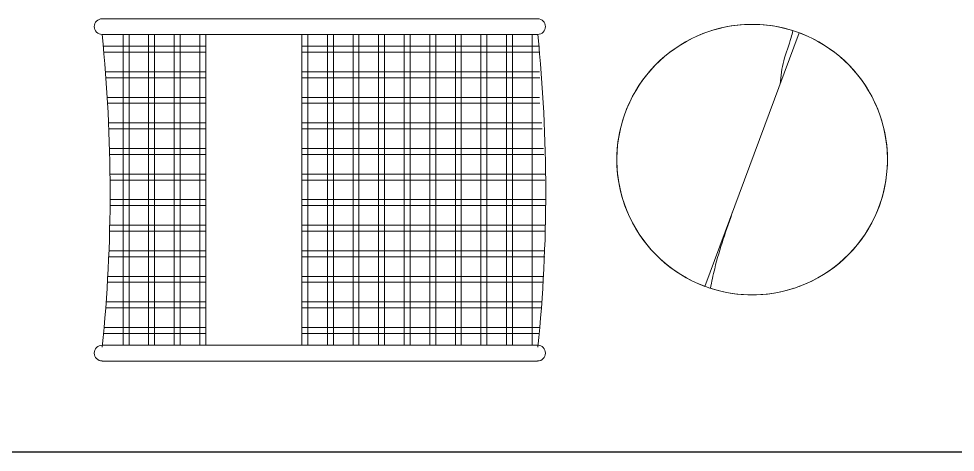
# Model space of a CAD drawing. Header units: centimetres. Extents: x -20963 to 233486, y -95276 to 159172.
# Drawn here: x 106584.2 to 106757.2, y 31818.4 to 31898.5 of the extents above; entities that cross this region are included whole.
import ezdxf

# ---------------------------------------------------------------- set-up
doc = ezdxf.new("R2010")
doc.units = ezdxf.units.CM
doc.header["$LTSCALE"] = 10
doc.header["$MEASUREMENT"] = 0
doc.linetypes.add('DASHDOT2', pattern=[0.5, 0.25, -0.125, 0, -0.125])
for name, color, linetype in [('006 plans$0$$0$A-ELV-20', 11, 'Continuous'), ('A-MA-DEMISE LINE', 10, 'DASHDOT2'), ('LP-DIMENSION_INT_100', 51, 'Continuous')]:
    doc.layers.add(name, color=color, linetype=linetype)
for name, color, linetype, lineweight in [('ARK_METAL', 252, 'Continuous', 15), ('TEFRIS', 251, 'Continuous', 9), ('tefriş', 45, 'Continuous', 18)]:
    doc.layers.add(name, color=color, linetype=linetype, lineweight=lineweight)

# ---------------------------------------------------------------- blocks, each defined once
blk = doc.blocks.new('gfgf')
at = {"layer": '006 plans$0$$0$A-ELV-20'}
blk.add_line((404997.4, 245501.1), (390947, 245501.1), dxfattribs=at)
blk = doc.blocks.new('PLAN')
at = {"layer": 'A-MA-DEMISE LINE', "color": 4, "xscale": 0.1, "yscale": 0.1, "zscale": 0.1}
blk.add_blockref('gfgf', (62317.38, 7268.24, 0), dxfattribs=at)
blk = doc.blocks.new('saeffsfasfadsafsd')
at = {"layer": 'TEFRIS', "linetype": 'ByBlock'}
for p, q in [((5431984.33, -623484.37), (5431984.33, -623503.32)), ((5431985.42, -623484.48), (5431985.42, -623503.32)), ((5431989.05, -623484.78), (5431989.05, -623503.32)), ((5431990.14, -623484.87), (5431990.14, -623503.32)), ((5431993.78, -623485.11), (5431993.78, -623503.32)), ((5431994.87, -623485.18), (5431994.87, -623503.32)), ((5432026.86, -623485.21), (5432026.86, -623503.32)), ((5432027.95, -623485.15), (5432027.95, -623503.32)), ((5432031.59, -623484.91), (5432031.59, -623503.32)), ((5432032.68, -623484.83), (5432032.68, -623503.32)), ((5432036.32, -623484.53), (5432036.32, -623503.32)), ((5432037.41, -623484.44), (5432037.41, -623503.32)), ((5431998.51, -623485.36), (5431998.51, -623503.32)), ((5431999.6, -623485.41), (5431999.6, -623503.32)), ((5432003.23, -623485.54), (5432003.23, -623503.32)), ((5432004.32, -623485.56), (5432004.32, -623503.32)), ((5432007.96, -623485.63), (5432007.96, -623503.32)), ((5432009.05, -623485.64), (5432009.05, -623503.32)), ((5432012.68, -623485.64), (5432012.68, -623503.32)), ((5432013.77, -623485.64), (5432013.77, -623503.32)), ((5432017.41, -623485.58), (5432017.41, -623503.32)), ((5432018.5, -623485.55), (5432018.5, -623503.32)), ((5432022.14, -623485.44), (5432022.14, -623503.32)), ((5432023.23, -623485.39), (5432023.23, -623503.32)), ((5431982.15, -623488.05), (5432039.59, -623488.05)), ((5431982.15, -623489.14), (5432039.59, -623489.14)), ((5431982.15, -623492.77), (5432039.59, -623492.77)), ((5431982.15, -623493.86), (5432039.59, -623493.86)), ((5431982.15, -623497.5), (5432039.59, -623497.5)), ((5431982.15, -623498.59), (5432039.59, -623498.59)), ((5431982.15, -623502.22), (5432039.59, -623502.22)), ((5431982.15, -623503.32), (5432039.59, -623503.32)), ((5431982.15, -623521.09), (5432039.59, -623521.09)), ((5431984.33, -623521.09), (5431984.33, -623564.97)), ((5431985.42, -623521.09), (5431985.42, -623565.08)), ((5431989.05, -623521.09), (5431989.05, -623564.97)), ((5431990.14, -623521.09), (5431990.14, -623565.08)), ((5431993.78, -623521.09), (5431993.78, -623564.97)), ((5431994.87, -623521.09), (5431994.87, -623565.08)), ((5431998.51, -623521.09), (5431998.51, -623565.41)), ((5431999.6, -623521.09), (5431999.6, -623565.49)), ((5432003.23, -623521.09), (5432003.23, -623565.74)), ((5432004.32, -623521.09), (5432004.32, -623565.8)), ((5432007.96, -623521.09), (5432007.96, -623565.97)), ((5432009.05, -623521.09), (5432009.05, -623566.01)), ((5432012.68, -623521.09), (5432012.68, -623566.09)), ((5432013.78, -623521.09), (5432013.78, -623566.1)), ((5432017.41, -623521.09), (5432017.41, -623566.1)), ((5432018.5, -623521.09), (5432018.5, -623566.09)), ((5432022.14, -623521.09), (5432022.14, -623566.01)), ((5432023.23, -623521.09), (5432023.23, -623565.97)), ((5432026.86, -623521.09), (5432026.86, -623565.8)), ((5432027.95, -623521.09), (5432027.95, -623565.74)), ((5432031.59, -623521.09), (5432031.59, -623565.49)), ((5432032.68, -623521.09), (5432032.68, -623565.41)), ((5432036.32, -623521.09), (5432036.32, -623565.08)), ((5432037.41, -623521.09), (5432037.41, -623564.97)), ((5431982.15, -623522.18), (5432039.59, -623522.18)), ((5431982.15, -623525.82), (5432039.59, -623525.82)), ((5431982.15, -623526.91), (5432039.59, -623526.91)), ((5431982.15, -623530.54), (5432039.59, -623530.54)), ((5431982.15, -623531.63), (5432039.59, -623531.63)), ((5431982.15, -623535.27), (5432039.59, -623535.27)), ((5431982.15, -623536.36), (5432039.59, -623536.36)), ((5431982.15, -623540), (5432039.59, -623540)), ((5431982.15, -623541.09), (5432039.59, -623541.09)), ((5431982.15, -623544.72), (5432039.59, -623544.72)), ((5431982.15, -623545.81), (5432039.59, -623545.81)), ((5431982.15, -623549.45), (5432039.59, -623549.45)), ((5431982.15, -623550.54), (5432039.59, -623550.54)), ((5431982.15, -623554.17), (5432039.59, -623554.17)), ((5431982.15, -623555.27), (5432039.59, -623555.27)), ((5431982.15, -623558.9), (5432039.59, -623558.9)), ((5431982.15, -623559.99), (5432039.59, -623559.99)), ((5431982.15, -623563.63), (5432039.59, -623563.63))]:
    blk.add_line(p, q, dxfattribs=at)
for centre in [(5432011.19, -623201.49), (5432011.19, -623281.99)]:
    blk.add_arc(centre, 284.16, 264.1333, 275.8044, dxfattribs=at)
at = {"layer": 'tefriş'}
for p, q in [((5431979.24, -623484.16), (5431979.24, -623564.65)), ((5431982.15, -623484.16), (5431982.15, -623564.73)), ((5432039.59, -623564.73), (5432039.59, -623484.16)), ((5432042.5, -623564.65), (5432042.5, -623484.16)), ((5431980.69, -623566.11), (5431980.69, -623566.11)), ((5432041.04, -623566.11), (5432041.04, -623566.11))]:
    blk.add_line(p, q, dxfattribs=at)
for centre, start, end in [((5431980.69, -623484.16), 0, 180), ((5432041.04, -623484.16), 0, 180), ((5431980.69, -623564.65), 180, 0), ((5432041.04, -623564.65), 180, 0)]:
    blk.add_arc(centre, 1.45, start, end, dxfattribs=at)

msp = doc.modelspace()

# ---------------------------------------------------------------- linework, layer by layer
at = {"layer": 'ARK_METAL'}
msp.add_line((106728.41, 31895.87, 0), (106710.98, 31849.01, 0), dxfattribs=at)
for start, end in [(72.5098, 249.6018), (290.3982, 107.4902), (110.3982, 287.9894), (252.0106, 69.6018)]:
    msp.add_arc((106719.7, 31872.44, 0), 25, start, end, dxfattribs=at)
msp.add_open_spline([(106724.9, 31886.42, 0), (106725.03, 31887.87, 0), (106725.32, 31890.83, 0), (106726.68, 31893.97, 0), (106727.12, 31895.86, 0), (106727.21, 31896.28, 0)], degree=3, knots=[0, 0, 0, 0, 4.350659, 8.849507, 10.159994, 10.159994, 10.159994, 10.159994], dxfattribs=at)
msp.add_spline([(106711.98, 31848.66, 0), (106712.78, 31852.28, 0), (106716.21, 31863.07, 0)], degree=3, dxfattribs=at)

# ---------------------------------------------------------------- block references
at = {"layer": 'ARK_METAL', "xscale": -1, "rotation": 90}
msp.add_blockref('saeffsfasfadsafsd', (-516884.59, 5463877.72, 0), dxfattribs=at)
at = {"layer": 'LP-DIMENSION_INT_100', "color": 2}
msp.add_blockref('PLAN', (4076.07, 0), dxfattribs=at)

doc.saveas('drawing.dxf')
